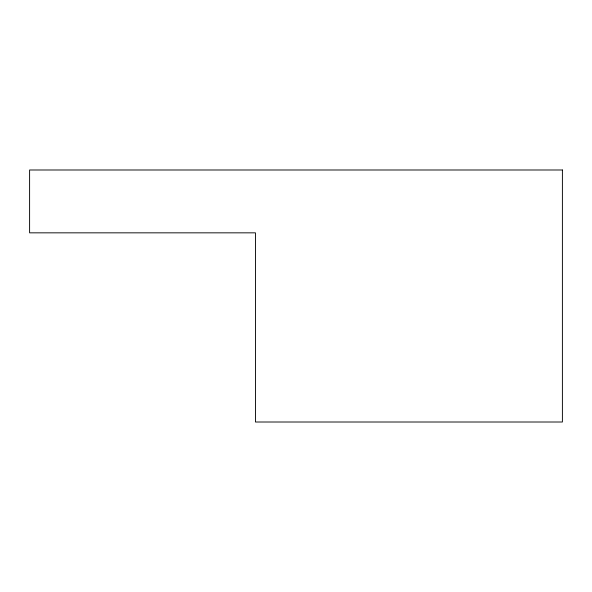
<?xml version="1.0" encoding="UTF-8"?>
<svg xmlns="http://www.w3.org/2000/svg" width="592" height="592" viewBox="0 0 592 592"><rect width="100%" height="100%" fill="white"/><g stroke="black" fill="none" stroke-linecap="round" stroke-linejoin="round"><path stroke-width="0.89" d="M562.4 169.993L29.6 169.993L29.6 232.841L255.448 232.841L255.448 422.007L562.4 422.007L562.4 169.993"/></g></svg>
